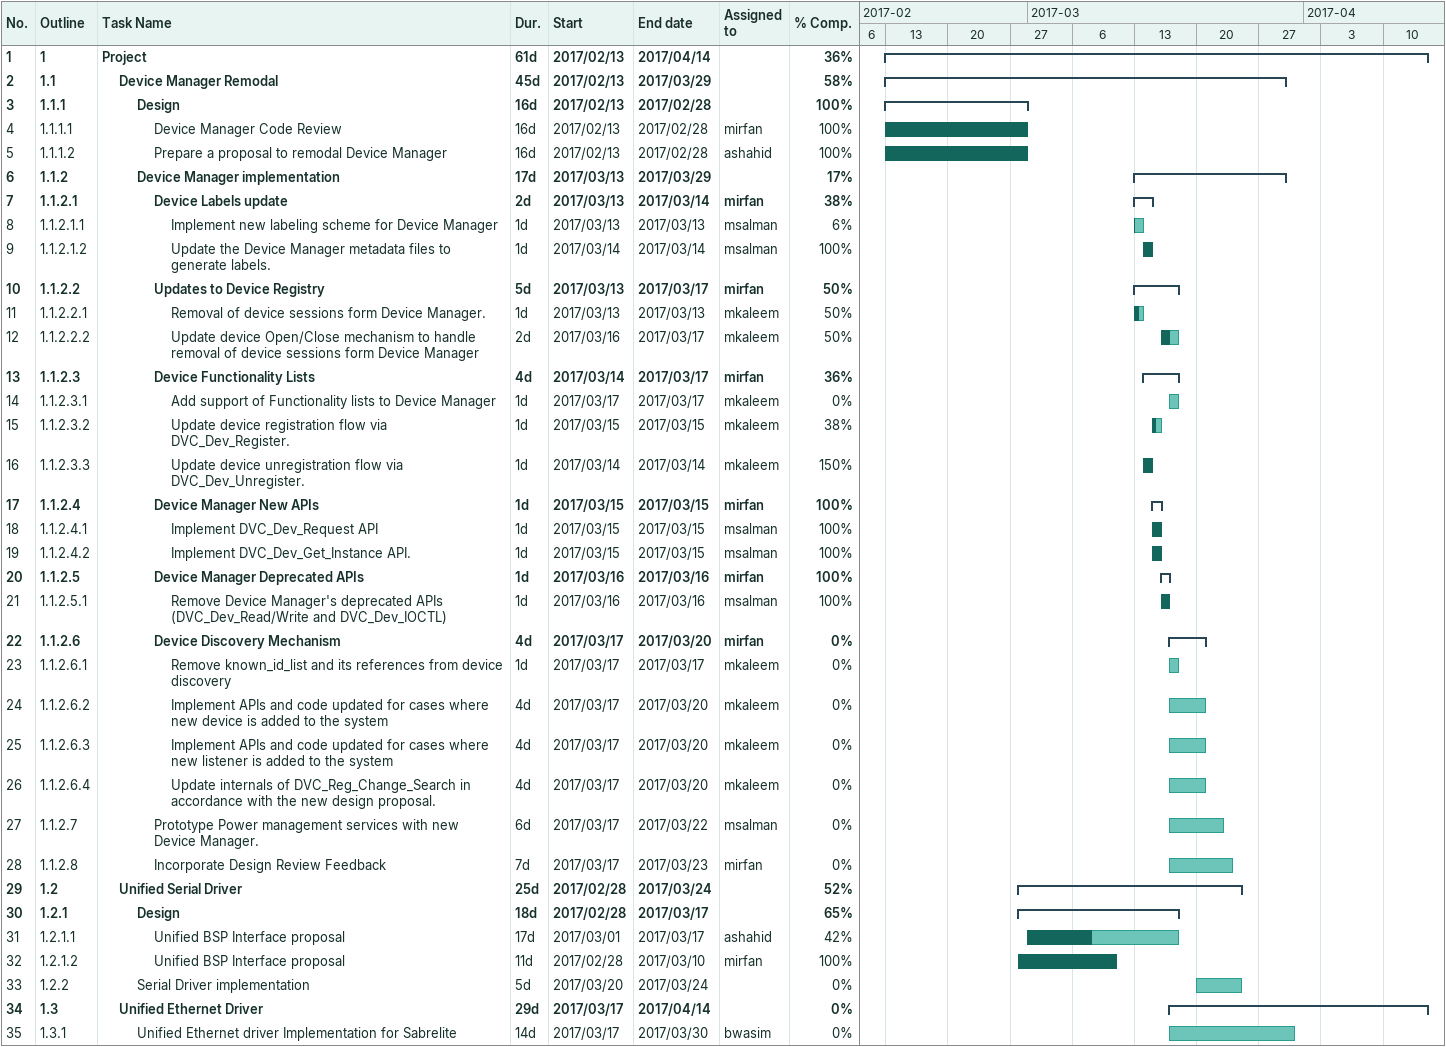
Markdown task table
| ID | WBS | Task | Duration | Start | Finish | Resources | % complete |
|---|---|---|---|---|---|---|---|
| 1 | 1 | **Project** | 61d | 2017-02-13 | 2017-04-14 |  | 36 |
| 2 | 1.1 | **Device Manager Remodal** | 45d | 2017-02-13 | 2017-03-29 |  | 58 |
| 3 | 1.1.1 | **Design** | 16d | 2017-02-13 | 2017-02-28 |  | 100 |
| 4 | 1.1.1.1 | Device Manager Code Review | 16d | 2017-02-13 | 2017-02-28 | mirfan | 100 |
| 5 | 1.1.1.2 | Prepare a proposal to remodal Device Manager | 16d | 2017-02-13 | 2017-02-28 | ashahid | 100 |
| 6 | 1.1.2 | **Device Manager implementation** | 17d | 2017-03-13 | 2017-03-29 |  | 17 |
| 7 | 1.1.2.1 | **Device Labels update** | 2d | 2017-03-13 | 2017-03-14 | mirfan | 38 |
| 8 | 1.1.2.1.1 | Implement new labeling scheme for Device Manager | 1d | 2017-03-13 | 2017-03-13 | msalman | 6 |
| 9 | 1.1.2.1.2 | Update the Device Manager metadata files to generate labels. | 1d | 2017-03-14 | 2017-03-14 | msalman | 100 |
| 10 | 1.1.2.2 | **Updates to Device Registry** | 5d | 2017-03-13 | 2017-03-17 | mirfan | 50 |
| 11 | 1.1.2.2.1 | Removal of device sessions form Device Manager. | 1d | 2017-03-13 | 2017-03-13 | mkaleem | 50 |
| 12 | 1.1.2.2.2 | Update device Open/Close mechanism to handle removal of device sessions form Device Manager | 2d | 2017-03-16 | 2017-03-17 | mkaleem | 50 |
| 13 | 1.1.2.3 | **Device Functionality Lists** | 4d | 2017-03-14 | 2017-03-17 | mirfan | 36 |
| 14 | 1.1.2.3.1 | Add support of Functionality lists to Device Manager | 1d | 2017-03-17 | 2017-03-17 | mkaleem | 0 |
| 15 | 1.1.2.3.2 | Update device registration flow via DVC_Dev_Register. | 1d | 2017-03-15 | 2017-03-15 | mkaleem | 38 |
| 16 | 1.1.2.3.3 | Update device unregistration flow via DVC_Dev_Unregister. | 1d | 2017-03-14 | 2017-03-14 | mkaleem | 150 |
| 17 | 1.1.2.4 | **Device Manager New APIs** | 1d | 2017-03-15 | 2017-03-15 | mirfan | 100 |
| 18 | 1.1.2.4.1 | Implement DVC_Dev_Request API | 1d | 2017-03-15 | 2017-03-15 | msalman | 100 |
| 19 | 1.1.2.4.2 | Implement DVC_Dev_Get_Instance API. | 1d | 2017-03-15 | 2017-03-15 | msalman | 100 |
| 20 | 1.1.2.5 | **Device Manager Deprecated APIs** | 1d | 2017-03-16 | 2017-03-16 | mirfan | 100 |
| 21 | 1.1.2.5.1 | Remove Device Manager's deprecated APIs (DVC_Dev_Read/Write and DVC_Dev_IOCTL) | 1d | 2017-03-16 | 2017-03-16 | msalman | 100 |
| 22 | 1.1.2.6 | **Device Discovery Mechanism** | 4d | 2017-03-17 | 2017-03-20 | mirfan | 0 |
| 23 | 1.1.2.6.1 | Remove known_id_list and its references from device discovery | 1d | 2017-03-17 | 2017-03-17 | mkaleem | 0 |
| 24 | 1.1.2.6.2 | Implement APIs and code updated for cases where new device is added to the system | 4d | 2017-03-17 | 2017-03-20 | mkaleem | 0 |
| 25 | 1.1.2.6.3 | Implement APIs and code updated for cases where new listener is added to the system | 4d | 2017-03-17 | 2017-03-20 | mkaleem | 0 |
| 26 | 1.1.2.6.4 | Update internals of DVC_Reg_Change_Search in accordance with the new design proposal. | 4d | 2017-03-17 | 2017-03-20 | mkaleem | 0 |
| 27 | 1.1.2.7 | Prototype Power management services with new Device Manager. | 6d | 2017-03-17 | 2017-03-22 | msalman | 0 |
| 28 | 1.1.2.8 | Incorporate Design Review Feedback | 7d | 2017-03-17 | 2017-03-23 | mirfan | 0 |
| 29 | 1.2 | **Unified Serial Driver** | 25d | 2017-02-28 | 2017-03-24 |  | 52 |
| 30 | 1.2.1 | **Design** | 18d | 2017-02-28 | 2017-03-17 |  | 65 |
| 31 | 1.2.1.1 | Unified BSP Interface proposal | 17d | 2017-03-01 | 2017-03-17 | ashahid | 42 |
| 32 | 1.2.1.2 | Unified BSP Interface proposal | 11d | 2017-02-28 | 2017-03-10 | mirfan | 100 |
| 33 | 1.2.2 | Serial Driver implementation | 5d | 2017-03-20 | 2017-03-24 |  | 0 |
| 34 | 1.3 | **Unified Ethernet Driver** | 29d | 2017-03-17 | 2017-04-14 |  | 0 |
| 35 | 1.3.1 | Unified Ethernet driver Implementation for Sabrelite | 14d | 2017-03-17 | 2017-03-30 | bwasim | 0 |
